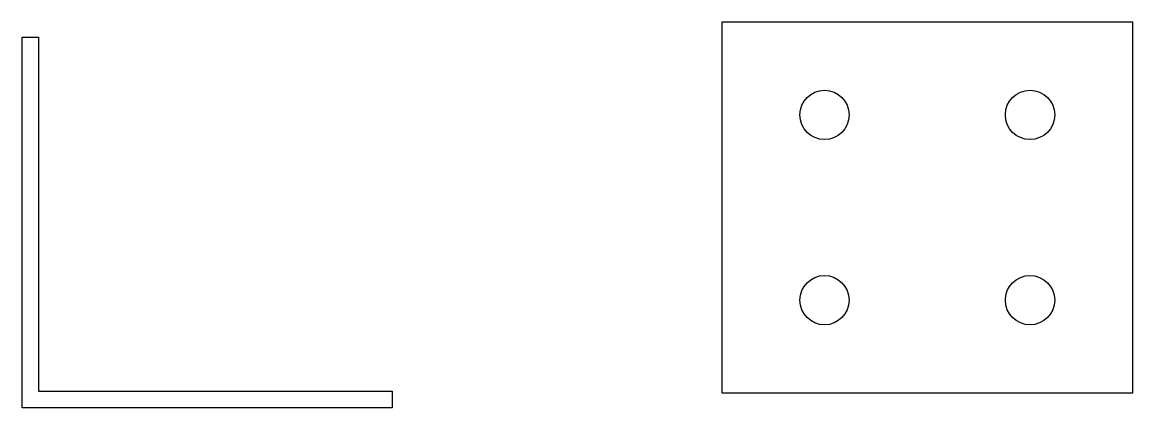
# Model space of a CAD drawing. Header units: millimetres. Extents: x 96 to 366, y 112 to 206.
import ezdxf

# ---------------------------------------------------------------- set-up
doc = ezdxf.new("R2010")
doc.units = ezdxf.units.MM
doc.header["$MEASUREMENT"] = 0
doc.layers.add('margini', color=7, linetype='Continuous')

msp = doc.modelspace()

# ---------------------------------------------------------------- linework, layer by layer
msp.add_lwpolyline([(96.08, 202.27), (100.08, 202.27), (100.08, 116.27), (186.08, 116.27), (186.08, 112.27), (96.08, 112.27)], close=True)
at = {"layer": 'margini'}
msp.add_lwpolyline([(266.26, 115.9), (366.26, 115.9), (366.26, 205.9), (266.26, 205.9)], close=True, dxfattribs=at)
for centre in [(291.26, 183.4), (341.26, 183.4), (291.26, 138.4), (341.26, 138.4)]:
    msp.add_circle(centre, 6, dxfattribs=at)

doc.saveas('drawing.dxf')
